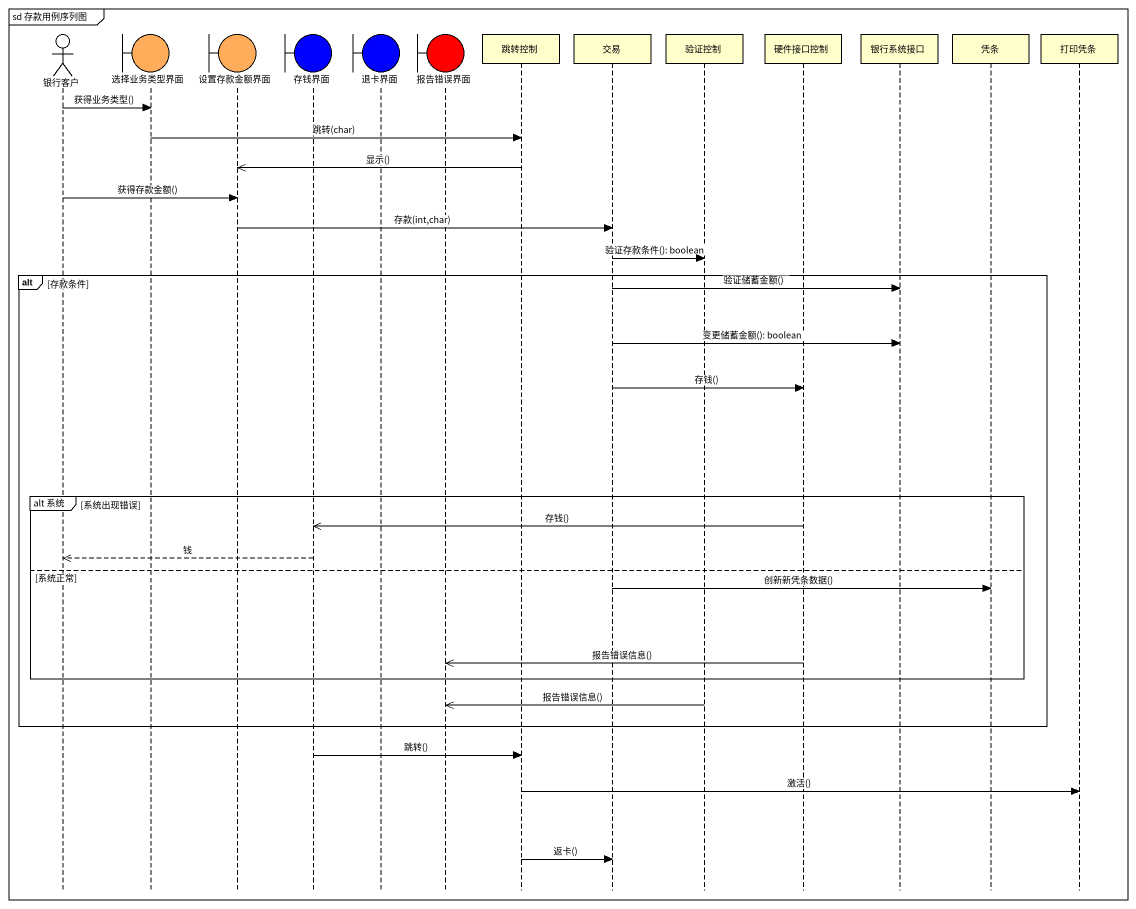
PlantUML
@startuml
mainframe sd 存款用例序列图
hide footbox
actor 银行客户
boundary 选择业务类型界面 #FFAD5B
boundary 设置存款金额界面 #FFAD5B
boundary 存钱界面 #0000FF
boundary 退卡界面 #0000FF
boundary 报告错误界面 #FF0000
participant 跳转控制
participant 交易
participant 验证控制
participant 硬件接口控制
participant 银行系统接口
participant 凭条
participant 打印凭条

银行客户 -> 选择业务类型界面 : 获得业务类型()
选择业务类型界面 -> 跳转控制 : 跳转(char)
跳转控制 ->> 设置存款金额界面 : 显示()
银行客户 -> 设置存款金额界面 : 获得存款金额()
设置存款金额界面 -> 交易 : 存款(int,char)
交易 -> 验证控制 : 验证存款条件(): boolean
alt 存款条件
  交易 -> 银行系统接口 : 验证储蓄金额()
  交易 -> 银行系统接口 : 变更储蓄金额(): boolean
  交易 -> 硬件接口控制 : 存钱()
  group alt 系统 [系统出现错误]
    硬件接口控制 ->> 存钱界面 : 存钱()
    存钱界面 -->> 银行客户 : 钱
  else 系统正常
    交易 -> 凭条 : 创新新凭条数据()
    硬件接口控制 ->> 报告错误界面 : 报告错误信息()
  end
  验证控制 ->> 报告错误界面 : 报告错误信息()
end
存钱界面 -> 跳转控制 : 跳转()
跳转控制 -> 打印凭条 : 激活()
跳转控制 -> 交易 : 返卡()
@enduml
